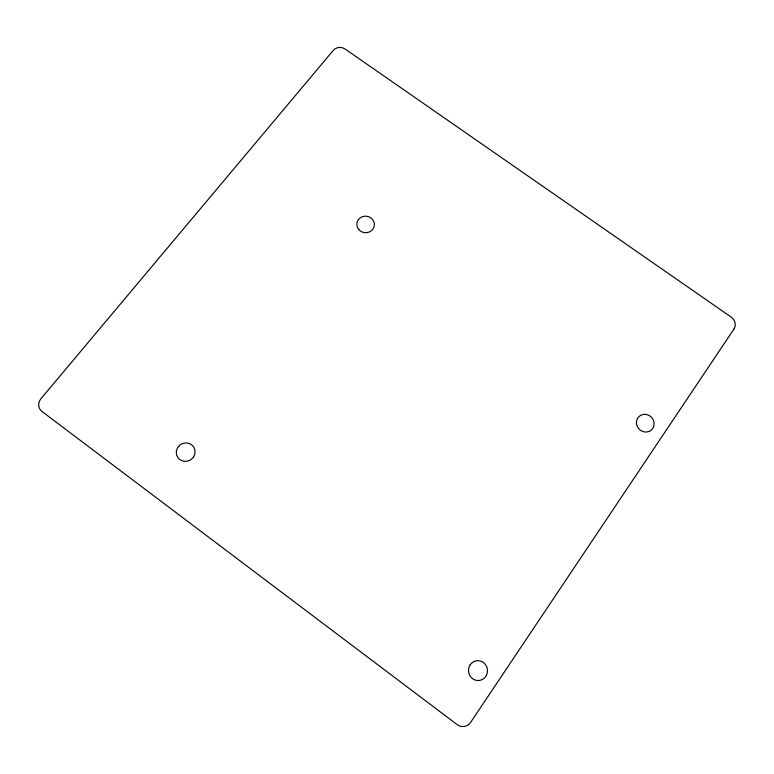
<?xml version="1.0" encoding="UTF-8"?>
<svg xmlns="http://www.w3.org/2000/svg" width="774" height="774" viewBox="0 0 774 774"><rect width="100%" height="100%" fill="white"/><g stroke="black" fill="none" stroke-linecap="round" stroke-linejoin="round"><path stroke-width="1.16" d="M734.013 328.94L470.65 722.345A10.149 9.607 85.4 0 1 457.241 724.687L42.009 411.497A9.607 8.94 -29.2 0 1 40.916 398.755L333.323 50.329A8.437 7.624 6.3 0 1 345.098 49.014L731.246 317.137A8.891 8.117 39.3 0 1 734.013 328.94M193.577 456.853L191.991 458.74A9.491 9.114 -31.5 0 1 179.307 459.137A9.491 9.114 -31.5 0 1 178.252 446.772A9.491 9.114 -31.5 0 1 190.762 444.228L192.629 445.718A9.491 9.114 -31.5 0 1 193.577 456.853M358.768 229.501A8.756 8.253 7.8 0 0 373.755 227.556A8.756 8.253 7.8 0 0 364.273 216.246A8.756 8.253 7.8 0 0 358.768 229.501M470.205 664.779A9.956 9.491 81.1 0 0 477.171 680.491A9.956 9.491 81.1 0 0 486.614 666.52A9.956 9.491 81.1 0 0 470.205 664.779M636.625 424.5A9.143 8.572 45.3 0 0 651.224 430.131A9.143 8.572 45.3 0 0 647.983 414.941A9.143 8.572 45.3 0 0 636.625 424.5"/></g></svg>
